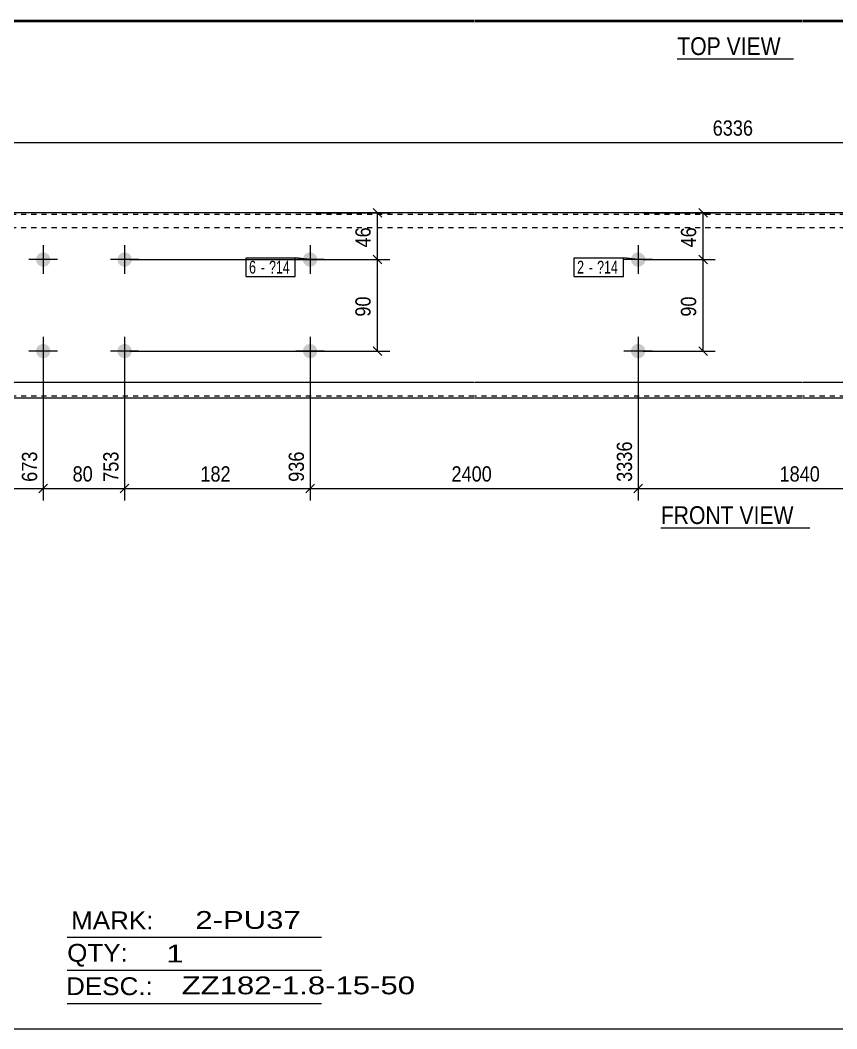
# Model space of a CAD drawing. Header units: millimetres. Extents: x 2 to 579, y 1 to 405.
# Drawn here: x 85.3 to 245.8, y 5 to 203.3 of the extents above; entities that cross this region are included whole.
import ezdxf

# ---------------------------------------------------------------- set-up
doc = ezdxf.new("R2010")
doc.units = ezdxf.units.MM
doc.linetypes.add('XKITLINE00', pattern=[0])
doc.linetypes.add('XKITLINE01', pattern=[4, 1, -1, 1, -1])
for name, color, linetype, lineweight in [('Bolt', 3, 'Continuous', 0), ('BoltMark', 7, 'Continuous', 0), ('Dimensions', 7, 'Continuous', 0), ('DrawingSheet', 5, 'Continuous', 0), ('OtherObjectType', 7, 'Continuous', 0), ('Part', 2, 'Continuous', 0)]:
    doc.layers.add(name, color=color, linetype=linetype, lineweight=lineweight)
doc.styles.add('ARIAL', font='ARIAL.TTF')
doc.styles.add('ARIAL_NARROW', font='ARIALN.TTF')

# ---------------------------------------------------------------- blocks, each defined once
blk = doc.blocks.new('*A1')
at = {"layer": 'Bolt'}
for points in [[(91.19, 156.2), (91.19, 156.17), (91.19, 156.13), (91.19, 156.1), (91.18, 156.06), (91.18, 156.03), (91.17, 156), (91.17, 155.96), (91.16, 155.93), (91.15, 155.9), (91.14, 155.86), (91.13, 155.83), (91.12, 155.8), (91.11, 155.76), (91.1, 155.73), (91.09, 155.7), (91.07, 155.67), (91.06, 155.64), (91.04, 155.61), (91.03, 155.58), (91.01, 155.55), (90.99, 155.52), (90.98, 155.49), (90.96, 155.46), (90.94, 155.43), (90.92, 155.4), (90.9, 155.37), (90.88, 155.35), (90.85, 155.32), (90.83, 155.3), (90.81, 155.27), (90.78, 155.25), (90.76, 155.22), (90.73, 155.2), (90.71, 155.18), (90.68, 155.15), (90.66, 155.13), (90.63, 155.11), (90.6, 155.09), (90.57, 155.07), (90.54, 155.05), (90.51, 155.03), (90.48, 155.02), (90.45, 155), (90.42, 154.99), (90.39, 154.97), (90.36, 154.96), (90.33, 154.94), (90.3, 154.93), (90.27, 154.92), (90.23, 154.91), (90.2, 154.9), (90.17, 154.89), (90.13, 154.88), (90.1, 154.87), (90.07, 154.86), (90.03, 154.86), (90, 154.85), (89.97, 154.85), (89.93, 154.84), (89.9, 154.84), (89.86, 154.84), (89.83, 154.84), (89.79, 154.84), (89.76, 154.84), (89.73, 154.84), (89.69, 154.84), (89.66, 154.84), (89.62, 154.85), (89.59, 154.85), (89.55, 154.86), (89.52, 154.86), (89.49, 154.87), (89.45, 154.88), (89.42, 154.89), (89.39, 154.9), (89.35, 154.91), (89.32, 154.92), (89.29, 154.93), (89.26, 154.94), (89.23, 154.96), (89.2, 154.97), (89.16, 154.99), (89.13, 155), (89.1, 155.02), (89.07, 155.03), (89.04, 155.05), (89.02, 155.07), (88.99, 155.09), (88.96, 155.11), (88.93, 155.13), (88.91, 155.15), (88.88, 155.18), (88.85, 155.2), (88.83, 155.22), (88.8, 155.25), (88.78, 155.27), (88.76, 155.3), (88.73, 155.32), (88.71, 155.35), (88.69, 155.37), (88.67, 155.4), (88.65, 155.43), (88.63, 155.46), (88.61, 155.49), (88.59, 155.52), (88.58, 155.55), (88.56, 155.58), (88.54, 155.61), (88.53, 155.64), (88.51, 155.67), (88.5, 155.7), (88.49, 155.73), (88.48, 155.76), (88.46, 155.8), (88.45, 155.83), (88.44, 155.86), (88.44, 155.9), (88.43, 155.93), (88.42, 155.96), (88.41, 156), (88.41, 156.03), (88.4, 156.06), (88.4, 156.1), (88.4, 156.13), (88.4, 156.17), (88.39, 156.2), (88.39, 156.24), (88.39, 156.27), (88.4, 156.3), (88.4, 156.34), (88.4, 156.37), (88.4, 156.41), (88.41, 156.44), (88.41, 156.48), (88.42, 156.51), (88.43, 156.54), (88.44, 156.58), (88.44, 156.61), (88.45, 156.64), (88.46, 156.67), (88.48, 156.71), (88.49, 156.74), (88.5, 156.77), (88.51, 156.8), (88.53, 156.83), (88.54, 156.87), (88.56, 156.9), (88.58, 156.93), (88.59, 156.96), (88.61, 156.98), (88.63, 157.01), (88.65, 157.04), (88.67, 157.07), (88.69, 157.1), (88.71, 157.12), (88.73, 157.15), (88.76, 157.18), (88.78, 157.2), (88.8, 157.23), (88.83, 157.25), (88.85, 157.27), (88.88, 157.3), (88.91, 157.32), (88.93, 157.34), (88.96, 157.36), (88.99, 157.38), (89.02, 157.4), (89.04, 157.42), (89.07, 157.44), (89.1, 157.45), (89.13, 157.47), (89.16, 157.49), (89.2, 157.5), (89.23, 157.52), (89.26, 157.53), (89.29, 157.54), (89.32, 157.55), (89.35, 157.57), (89.39, 157.58), (89.42, 157.59), (89.45, 157.59), (89.49, 157.6), (89.52, 157.61), (89.55, 157.62), (89.59, 157.62), (89.62, 157.63), (89.66, 157.63), (89.69, 157.63), (89.73, 157.63), (89.76, 157.64), (89.79, 157.64), (89.83, 157.64), (89.86, 157.63), (89.9, 157.63), (89.93, 157.63), (89.97, 157.63), (90, 157.62), (90.03, 157.62), (90.07, 157.61), (90.1, 157.6), (90.13, 157.59), (90.17, 157.59), (90.2, 157.58), (90.23, 157.57), (90.27, 157.55), (90.3, 157.54), (90.33, 157.53), (90.36, 157.52), (90.39, 157.5), (90.42, 157.49), (90.45, 157.47), (90.48, 157.45), (90.51, 157.44), (90.54, 157.42), (90.57, 157.4), (90.6, 157.38), (90.63, 157.36), (90.66, 157.34), (90.68, 157.32), (90.71, 157.3), (90.73, 157.27), (90.76, 157.25), (90.78, 157.23), (90.81, 157.2), (90.83, 157.18), (90.85, 157.15), (90.88, 157.12), (90.9, 157.1), (90.92, 157.07), (90.94, 157.04), (90.96, 157.01), (90.98, 156.98), (90.99, 156.96), (91.01, 156.93), (91.03, 156.9), (91.04, 156.87), (91.06, 156.83), (91.07, 156.8), (91.09, 156.77), (91.1, 156.74), (91.11, 156.71), (91.12, 156.67), (91.13, 156.64), (91.14, 156.61), (91.15, 156.58), (91.16, 156.54), (91.17, 156.51), (91.17, 156.48), (91.18, 156.44), (91.18, 156.41), (91.19, 156.37), (91.19, 156.34), (91.19, 156.3), (91.19, 156.27), (91.19, 156.24)], [(107.19, 156.2), (107.19, 156.17), (107.19, 156.13), (107.19, 156.1), (107.18, 156.06), (107.18, 156.03), (107.17, 156), (107.17, 155.96), (107.16, 155.93), (107.15, 155.9), (107.14, 155.86), (107.13, 155.83), (107.12, 155.8), (107.11, 155.76), (107.1, 155.73), (107.09, 155.7), (107.07, 155.67), (107.06, 155.64), (107.04, 155.61), (107.03, 155.58), (107.01, 155.55), (106.99, 155.52), (106.98, 155.49), (106.96, 155.46), (106.94, 155.43), (106.92, 155.4), (106.9, 155.37), (106.88, 155.35), (106.85, 155.32), (106.83, 155.3), (106.81, 155.27), (106.78, 155.25), (106.76, 155.22), (106.73, 155.2), (106.71, 155.18), (106.68, 155.15), (106.66, 155.13), (106.63, 155.11), (106.6, 155.09), (106.57, 155.07), (106.54, 155.05), (106.51, 155.03), (106.48, 155.02), (106.45, 155), (106.42, 154.99), (106.39, 154.97), (106.36, 154.96), (106.33, 154.94), (106.3, 154.93), (106.27, 154.92), (106.23, 154.91), (106.2, 154.9), (106.17, 154.89), (106.13, 154.88), (106.1, 154.87), (106.07, 154.86), (106.03, 154.86), (106, 154.85), (105.97, 154.85), (105.93, 154.84), (105.9, 154.84), (105.86, 154.84), (105.83, 154.84), (105.79, 154.84), (105.76, 154.84), (105.73, 154.84), (105.69, 154.84), (105.66, 154.84), (105.62, 154.85), (105.59, 154.85), (105.55, 154.86), (105.52, 154.86), (105.49, 154.87), (105.45, 154.88), (105.42, 154.89), (105.39, 154.9), (105.35, 154.91), (105.32, 154.92), (105.29, 154.93), (105.26, 154.94), (105.23, 154.96), (105.2, 154.97), (105.16, 154.99), (105.13, 155), (105.1, 155.02), (105.07, 155.03), (105.04, 155.05), (105.02, 155.07), (104.99, 155.09), (104.96, 155.11), (104.93, 155.13), (104.91, 155.15), (104.88, 155.18), (104.85, 155.2), (104.83, 155.22), (104.8, 155.25), (104.78, 155.27), (104.76, 155.3), (104.73, 155.32), (104.71, 155.35), (104.69, 155.37), (104.67, 155.4), (104.65, 155.43), (104.63, 155.46), (104.61, 155.49), (104.59, 155.52), (104.58, 155.55), (104.56, 155.58), (104.54, 155.61), (104.53, 155.64), (104.51, 155.67), (104.5, 155.7), (104.49, 155.73), (104.48, 155.76), (104.46, 155.8), (104.45, 155.83), (104.44, 155.86), (104.44, 155.9), (104.43, 155.93), (104.42, 155.96), (104.41, 156), (104.41, 156.03), (104.4, 156.06), (104.4, 156.1), (104.4, 156.13), (104.4, 156.17), (104.39, 156.2), (104.39, 156.24), (104.39, 156.27), (104.4, 156.3), (104.4, 156.34), (104.4, 156.37), (104.4, 156.41), (104.41, 156.44), (104.41, 156.48), (104.42, 156.51), (104.43, 156.54), (104.44, 156.58), (104.44, 156.61), (104.45, 156.64), (104.46, 156.67), (104.48, 156.71), (104.49, 156.74), (104.5, 156.77), (104.51, 156.8), (104.53, 156.83), (104.54, 156.87), (104.56, 156.9), (104.58, 156.93), (104.59, 156.96), (104.61, 156.98), (104.63, 157.01), (104.65, 157.04), (104.67, 157.07), (104.69, 157.1), (104.71, 157.12), (104.73, 157.15), (104.76, 157.18), (104.78, 157.2), (104.8, 157.23), (104.83, 157.25), (104.85, 157.27), (104.88, 157.3), (104.91, 157.32), (104.93, 157.34), (104.96, 157.36), (104.99, 157.38), (105.02, 157.4), (105.04, 157.42), (105.07, 157.44), (105.1, 157.45), (105.13, 157.47), (105.16, 157.49), (105.2, 157.5), (105.23, 157.52), (105.26, 157.53), (105.29, 157.54), (105.32, 157.55), (105.35, 157.57), (105.39, 157.58), (105.42, 157.59), (105.45, 157.59), (105.49, 157.6), (105.52, 157.61), (105.55, 157.62), (105.59, 157.62), (105.62, 157.63), (105.66, 157.63), (105.69, 157.63), (105.73, 157.63), (105.76, 157.64), (105.79, 157.64), (105.83, 157.64), (105.86, 157.63), (105.9, 157.63), (105.93, 157.63), (105.97, 157.63), (106, 157.62), (106.03, 157.62), (106.07, 157.61), (106.1, 157.6), (106.13, 157.59), (106.17, 157.59), (106.2, 157.58), (106.23, 157.57), (106.27, 157.55), (106.3, 157.54), (106.33, 157.53), (106.36, 157.52), (106.39, 157.5), (106.42, 157.49), (106.45, 157.47), (106.48, 157.45), (106.51, 157.44), (106.54, 157.42), (106.57, 157.4), (106.6, 157.38), (106.63, 157.36), (106.66, 157.34), (106.68, 157.32), (106.71, 157.3), (106.73, 157.27), (106.76, 157.25), (106.78, 157.23), (106.81, 157.2), (106.83, 157.18), (106.85, 157.15), (106.88, 157.12), (106.9, 157.1), (106.92, 157.07), (106.94, 157.04), (106.96, 157.01), (106.98, 156.98), (106.99, 156.96), (107.01, 156.93), (107.03, 156.9), (107.04, 156.87), (107.06, 156.83), (107.07, 156.8), (107.09, 156.77), (107.1, 156.74), (107.11, 156.71), (107.12, 156.67), (107.13, 156.64), (107.14, 156.61), (107.15, 156.58), (107.16, 156.54), (107.17, 156.51), (107.17, 156.48), (107.18, 156.44), (107.18, 156.41), (107.19, 156.37), (107.19, 156.34), (107.19, 156.3), (107.19, 156.27), (107.19, 156.24)], [(91.19, 138.2), (91.19, 138.17), (91.19, 138.13), (91.19, 138.1), (91.18, 138.06), (91.18, 138.03), (91.17, 138), (91.17, 137.96), (91.16, 137.93), (91.15, 137.9), (91.14, 137.86), (91.13, 137.83), (91.12, 137.8), (91.11, 137.76), (91.1, 137.73), (91.09, 137.7), (91.07, 137.67), (91.06, 137.64), (91.04, 137.61), (91.03, 137.58), (91.01, 137.55), (90.99, 137.52), (90.98, 137.49), (90.96, 137.46), (90.94, 137.43), (90.92, 137.4), (90.9, 137.37), (90.88, 137.35), (90.85, 137.32), (90.83, 137.3), (90.81, 137.27), (90.78, 137.25), (90.76, 137.22), (90.73, 137.2), (90.71, 137.18), (90.68, 137.15), (90.66, 137.13), (90.63, 137.11), (90.6, 137.09), (90.57, 137.07), (90.54, 137.05), (90.51, 137.03), (90.48, 137.02), (90.45, 137), (90.42, 136.99), (90.39, 136.97), (90.36, 136.96), (90.33, 136.94), (90.3, 136.93), (90.27, 136.92), (90.23, 136.91), (90.2, 136.9), (90.17, 136.89), (90.13, 136.88), (90.1, 136.87), (90.07, 136.86), (90.03, 136.86), (90, 136.85), (89.97, 136.85), (89.93, 136.84), (89.9, 136.84), (89.86, 136.84), (89.83, 136.84), (89.79, 136.84), (89.76, 136.84), (89.73, 136.84), (89.69, 136.84), (89.66, 136.84), (89.62, 136.85), (89.59, 136.85), (89.55, 136.86), (89.52, 136.86), (89.49, 136.87), (89.45, 136.88), (89.42, 136.89), (89.39, 136.9), (89.35, 136.91), (89.32, 136.92), (89.29, 136.93), (89.26, 136.94), (89.23, 136.96), (89.2, 136.97), (89.16, 136.99), (89.13, 137), (89.1, 137.02), (89.07, 137.03), (89.04, 137.05), (89.02, 137.07), (88.99, 137.09), (88.96, 137.11), (88.93, 137.13), (88.91, 137.15), (88.88, 137.18), (88.85, 137.2), (88.83, 137.22), (88.8, 137.25), (88.78, 137.27), (88.76, 137.3), (88.73, 137.32), (88.71, 137.35), (88.69, 137.37), (88.67, 137.4), (88.65, 137.43), (88.63, 137.46), (88.61, 137.49), (88.59, 137.52), (88.58, 137.55), (88.56, 137.58), (88.54, 137.61), (88.53, 137.64), (88.51, 137.67), (88.5, 137.7), (88.49, 137.73), (88.48, 137.76), (88.46, 137.8), (88.45, 137.83), (88.44, 137.86), (88.44, 137.9), (88.43, 137.93), (88.42, 137.96), (88.41, 138), (88.41, 138.03), (88.4, 138.06), (88.4, 138.1), (88.4, 138.13), (88.4, 138.17), (88.39, 138.2), (88.39, 138.24), (88.39, 138.27), (88.4, 138.3), (88.4, 138.34), (88.4, 138.37), (88.4, 138.41), (88.41, 138.44), (88.41, 138.48), (88.42, 138.51), (88.43, 138.54), (88.44, 138.58), (88.44, 138.61), (88.45, 138.64), (88.46, 138.67), (88.48, 138.71), (88.49, 138.74), (88.5, 138.77), (88.51, 138.8), (88.53, 138.83), (88.54, 138.87), (88.56, 138.9), (88.58, 138.93), (88.59, 138.96), (88.61, 138.98), (88.63, 139.01), (88.65, 139.04), (88.67, 139.07), (88.69, 139.1), (88.71, 139.12), (88.73, 139.15), (88.76, 139.18), (88.78, 139.2), (88.8, 139.23), (88.83, 139.25), (88.85, 139.27), (88.88, 139.3), (88.91, 139.32), (88.93, 139.34), (88.96, 139.36), (88.99, 139.38), (89.02, 139.4), (89.04, 139.42), (89.07, 139.44), (89.1, 139.45), (89.13, 139.47), (89.16, 139.49), (89.2, 139.5), (89.23, 139.52), (89.26, 139.53), (89.29, 139.54), (89.32, 139.55), (89.35, 139.57), (89.39, 139.58), (89.42, 139.59), (89.45, 139.59), (89.49, 139.6), (89.52, 139.61), (89.55, 139.62), (89.59, 139.62), (89.62, 139.63), (89.66, 139.63), (89.69, 139.63), (89.73, 139.63), (89.76, 139.64), (89.79, 139.64), (89.83, 139.64), (89.86, 139.63), (89.9, 139.63), (89.93, 139.63), (89.97, 139.63), (90, 139.62), (90.03, 139.62), (90.07, 139.61), (90.1, 139.6), (90.13, 139.59), (90.17, 139.59), (90.2, 139.58), (90.23, 139.57), (90.27, 139.55), (90.3, 139.54), (90.33, 139.53), (90.36, 139.52), (90.39, 139.5), (90.42, 139.49), (90.45, 139.47), (90.48, 139.45), (90.51, 139.44), (90.54, 139.42), (90.57, 139.4), (90.6, 139.38), (90.63, 139.36), (90.66, 139.34), (90.68, 139.32), (90.71, 139.3), (90.73, 139.27), (90.76, 139.25), (90.78, 139.23), (90.81, 139.2), (90.83, 139.18), (90.85, 139.15), (90.88, 139.12), (90.9, 139.1), (90.92, 139.07), (90.94, 139.04), (90.96, 139.01), (90.98, 138.98), (90.99, 138.96), (91.01, 138.93), (91.03, 138.9), (91.04, 138.87), (91.06, 138.83), (91.07, 138.8), (91.09, 138.77), (91.1, 138.74), (91.11, 138.71), (91.12, 138.67), (91.13, 138.64), (91.14, 138.61), (91.15, 138.58), (91.16, 138.54), (91.17, 138.51), (91.17, 138.48), (91.18, 138.44), (91.18, 138.41), (91.19, 138.37), (91.19, 138.34), (91.19, 138.3), (91.19, 138.27), (91.19, 138.24)], [(107.19, 138.2), (107.19, 138.17), (107.19, 138.13), (107.19, 138.1), (107.18, 138.06), (107.18, 138.03), (107.17, 138), (107.17, 137.96), (107.16, 137.93), (107.15, 137.9), (107.14, 137.86), (107.13, 137.83), (107.12, 137.8), (107.11, 137.76), (107.1, 137.73), (107.09, 137.7), (107.07, 137.67), (107.06, 137.64), (107.04, 137.61), (107.03, 137.58), (107.01, 137.55), (106.99, 137.52), (106.98, 137.49), (106.96, 137.46), (106.94, 137.43), (106.92, 137.4), (106.9, 137.37), (106.88, 137.35), (106.85, 137.32), (106.83, 137.3), (106.81, 137.27), (106.78, 137.25), (106.76, 137.22), (106.73, 137.2), (106.71, 137.18), (106.68, 137.15), (106.66, 137.13), (106.63, 137.11), (106.6, 137.09), (106.57, 137.07), (106.54, 137.05), (106.51, 137.03), (106.48, 137.02), (106.45, 137), (106.42, 136.99), (106.39, 136.97), (106.36, 136.96), (106.33, 136.94), (106.3, 136.93), (106.27, 136.92), (106.23, 136.91), (106.2, 136.9), (106.17, 136.89), (106.13, 136.88), (106.1, 136.87), (106.07, 136.86), (106.03, 136.86), (106, 136.85), (105.97, 136.85), (105.93, 136.84), (105.9, 136.84), (105.86, 136.84), (105.83, 136.84), (105.79, 136.84), (105.76, 136.84), (105.73, 136.84), (105.69, 136.84), (105.66, 136.84), (105.62, 136.85), (105.59, 136.85), (105.55, 136.86), (105.52, 136.86), (105.49, 136.87), (105.45, 136.88), (105.42, 136.89), (105.39, 136.9), (105.35, 136.91), (105.32, 136.92), (105.29, 136.93), (105.26, 136.94), (105.23, 136.96), (105.2, 136.97), (105.16, 136.99), (105.13, 137), (105.1, 137.02), (105.07, 137.03), (105.04, 137.05), (105.02, 137.07), (104.99, 137.09), (104.96, 137.11), (104.93, 137.13), (104.91, 137.15), (104.88, 137.18), (104.85, 137.2), (104.83, 137.22), (104.8, 137.25), (104.78, 137.27), (104.76, 137.3), (104.73, 137.32), (104.71, 137.35), (104.69, 137.37), (104.67, 137.4), (104.65, 137.43), (104.63, 137.46), (104.61, 137.49), (104.59, 137.52), (104.58, 137.55), (104.56, 137.58), (104.54, 137.61), (104.53, 137.64), (104.51, 137.67), (104.5, 137.7), (104.49, 137.73), (104.48, 137.76), (104.46, 137.8), (104.45, 137.83), (104.44, 137.86), (104.44, 137.9), (104.43, 137.93), (104.42, 137.96), (104.41, 138), (104.41, 138.03), (104.4, 138.06), (104.4, 138.1), (104.4, 138.13), (104.4, 138.17), (104.39, 138.2), (104.39, 138.24), (104.39, 138.27), (104.4, 138.3), (104.4, 138.34), (104.4, 138.37), (104.4, 138.41), (104.41, 138.44), (104.41, 138.48), (104.42, 138.51), (104.43, 138.54), (104.44, 138.58), (104.44, 138.61), (104.45, 138.64), (104.46, 138.67), (104.48, 138.71), (104.49, 138.74), (104.5, 138.77), (104.51, 138.8), (104.53, 138.83), (104.54, 138.87), (104.56, 138.9), (104.58, 138.93), (104.59, 138.96), (104.61, 138.98), (104.63, 139.01), (104.65, 139.04), (104.67, 139.07), (104.69, 139.1), (104.71, 139.12), (104.73, 139.15), (104.76, 139.18), (104.78, 139.2), (104.8, 139.23), (104.83, 139.25), (104.85, 139.27), (104.88, 139.3), (104.91, 139.32), (104.93, 139.34), (104.96, 139.36), (104.99, 139.38), (105.02, 139.4), (105.04, 139.42), (105.07, 139.44), (105.1, 139.45), (105.13, 139.47), (105.16, 139.49), (105.2, 139.5), (105.23, 139.52), (105.26, 139.53), (105.29, 139.54), (105.32, 139.55), (105.35, 139.57), (105.39, 139.58), (105.42, 139.59), (105.45, 139.59), (105.49, 139.6), (105.52, 139.61), (105.55, 139.62), (105.59, 139.62), (105.62, 139.63), (105.66, 139.63), (105.69, 139.63), (105.73, 139.63), (105.76, 139.64), (105.79, 139.64), (105.83, 139.64), (105.86, 139.63), (105.9, 139.63), (105.93, 139.63), (105.97, 139.63), (106, 139.62), (106.03, 139.62), (106.07, 139.61), (106.1, 139.6), (106.13, 139.59), (106.17, 139.59), (106.2, 139.58), (106.23, 139.57), (106.27, 139.55), (106.3, 139.54), (106.33, 139.53), (106.36, 139.52), (106.39, 139.5), (106.42, 139.49), (106.45, 139.47), (106.48, 139.45), (106.51, 139.44), (106.54, 139.42), (106.57, 139.4), (106.6, 139.38), (106.63, 139.36), (106.66, 139.34), (106.68, 139.32), (106.71, 139.3), (106.73, 139.27), (106.76, 139.25), (106.78, 139.23), (106.81, 139.2), (106.83, 139.18), (106.85, 139.15), (106.88, 139.12), (106.9, 139.1), (106.92, 139.07), (106.94, 139.04), (106.96, 139.01), (106.98, 138.98), (106.99, 138.96), (107.01, 138.93), (107.03, 138.9), (107.04, 138.87), (107.06, 138.83), (107.07, 138.8), (107.09, 138.77), (107.1, 138.74), (107.11, 138.71), (107.12, 138.67), (107.13, 138.64), (107.14, 138.61), (107.15, 138.58), (107.16, 138.54), (107.17, 138.51), (107.17, 138.48), (107.18, 138.44), (107.18, 138.41), (107.19, 138.37), (107.19, 138.34), (107.19, 138.3), (107.19, 138.27), (107.19, 138.24)]]:
    blk.add_hatch(color=3, dxfattribs=at).paths.add_polyline_path(points, flags=17)
at = {"layer": 'Bolt', "color": 3, "linetype": 'XKITLINE00', "lineweight": 0}
for p, q in [((89.79, 159.04), (89.79, 153.44)), ((105.79, 159.04), (105.79, 153.44)), ((92.59, 156.24), (86.99, 156.24)), ((108.59, 156.24), (102.99, 156.24)), ((89.79, 141.04), (89.79, 135.44)), ((105.79, 141.04), (105.79, 135.44)), ((92.59, 138.24), (86.99, 138.24)), ((108.59, 138.24), (102.99, 138.24))]:
    blk.add_line(p, q, dxfattribs=at)
blk = doc.blocks.new('*A2')
at = {"layer": 'Bolt'}
for points in [[(143.65, 156.2), (143.65, 156.17), (143.65, 156.13), (143.65, 156.1), (143.64, 156.06), (143.64, 156.03), (143.63, 156), (143.63, 155.96), (143.62, 155.93), (143.61, 155.9), (143.6, 155.86), (143.59, 155.83), (143.58, 155.8), (143.57, 155.76), (143.56, 155.73), (143.55, 155.7), (143.53, 155.67), (143.52, 155.64), (143.5, 155.61), (143.49, 155.58), (143.47, 155.55), (143.45, 155.52), (143.44, 155.49), (143.42, 155.46), (143.4, 155.43), (143.38, 155.4), (143.36, 155.37), (143.34, 155.35), (143.31, 155.32), (143.29, 155.3), (143.27, 155.27), (143.24, 155.25), (143.22, 155.22), (143.19, 155.2), (143.17, 155.18), (143.14, 155.15), (143.12, 155.13), (143.09, 155.11), (143.06, 155.09), (143.03, 155.07), (143, 155.05), (142.97, 155.03), (142.94, 155.02), (142.91, 155), (142.88, 154.99), (142.85, 154.97), (142.82, 154.96), (142.79, 154.94), (142.76, 154.93), (142.73, 154.92), (142.69, 154.91), (142.66, 154.9), (142.63, 154.89), (142.59, 154.88), (142.56, 154.87), (142.53, 154.86), (142.49, 154.86), (142.46, 154.85), (142.43, 154.85), (142.39, 154.84), (142.36, 154.84), (142.32, 154.84), (142.29, 154.84), (142.25, 154.84), (142.22, 154.84), (142.19, 154.84), (142.15, 154.84), (142.12, 154.84), (142.08, 154.85), (142.05, 154.85), (142.01, 154.86), (141.98, 154.86), (141.95, 154.87), (141.91, 154.88), (141.88, 154.89), (141.85, 154.9), (141.81, 154.91), (141.78, 154.92), (141.75, 154.93), (141.72, 154.94), (141.69, 154.96), (141.66, 154.97), (141.62, 154.99), (141.59, 155), (141.56, 155.02), (141.53, 155.03), (141.5, 155.05), (141.48, 155.07), (141.45, 155.09), (141.42, 155.11), (141.39, 155.13), (141.37, 155.15), (141.34, 155.18), (141.31, 155.2), (141.29, 155.22), (141.26, 155.25), (141.24, 155.27), (141.22, 155.3), (141.19, 155.32), (141.17, 155.35), (141.15, 155.37), (141.13, 155.4), (141.11, 155.43), (141.09, 155.46), (141.07, 155.49), (141.05, 155.52), (141.04, 155.55), (141.02, 155.58), (141, 155.61), (140.99, 155.64), (140.97, 155.67), (140.96, 155.7), (140.95, 155.73), (140.94, 155.76), (140.92, 155.8), (140.91, 155.83), (140.9, 155.86), (140.9, 155.9), (140.89, 155.93), (140.88, 155.96), (140.87, 156), (140.87, 156.03), (140.86, 156.06), (140.86, 156.1), (140.86, 156.13), (140.86, 156.17), (140.85, 156.2), (140.85, 156.24), (140.85, 156.27), (140.86, 156.3), (140.86, 156.34), (140.86, 156.37), (140.86, 156.41), (140.87, 156.44), (140.87, 156.48), (140.88, 156.51), (140.89, 156.54), (140.9, 156.58), (140.9, 156.61), (140.91, 156.64), (140.92, 156.67), (140.94, 156.71), (140.95, 156.74), (140.96, 156.77), (140.97, 156.8), (140.99, 156.83), (141, 156.87), (141.02, 156.9), (141.04, 156.93), (141.05, 156.96), (141.07, 156.98), (141.09, 157.01), (141.11, 157.04), (141.13, 157.07), (141.15, 157.1), (141.17, 157.12), (141.19, 157.15), (141.22, 157.18), (141.24, 157.2), (141.26, 157.23), (141.29, 157.25), (141.31, 157.27), (141.34, 157.3), (141.37, 157.32), (141.39, 157.34), (141.42, 157.36), (141.45, 157.38), (141.48, 157.4), (141.5, 157.42), (141.53, 157.44), (141.56, 157.45), (141.59, 157.47), (141.62, 157.49), (141.66, 157.5), (141.69, 157.52), (141.72, 157.53), (141.75, 157.54), (141.78, 157.55), (141.81, 157.57), (141.85, 157.58), (141.88, 157.59), (141.91, 157.59), (141.95, 157.6), (141.98, 157.61), (142.01, 157.62), (142.05, 157.62), (142.08, 157.63), (142.12, 157.63), (142.15, 157.63), (142.19, 157.63), (142.22, 157.64), (142.25, 157.64), (142.29, 157.64), (142.32, 157.63), (142.36, 157.63), (142.39, 157.63), (142.43, 157.63), (142.46, 157.62), (142.49, 157.62), (142.53, 157.61), (142.56, 157.6), (142.59, 157.59), (142.63, 157.59), (142.66, 157.58), (142.69, 157.57), (142.73, 157.55), (142.76, 157.54), (142.79, 157.53), (142.82, 157.52), (142.85, 157.5), (142.88, 157.49), (142.91, 157.47), (142.94, 157.45), (142.97, 157.44), (143, 157.42), (143.03, 157.4), (143.06, 157.38), (143.09, 157.36), (143.12, 157.34), (143.14, 157.32), (143.17, 157.3), (143.19, 157.27), (143.22, 157.25), (143.24, 157.23), (143.27, 157.2), (143.29, 157.18), (143.31, 157.15), (143.34, 157.12), (143.36, 157.1), (143.38, 157.07), (143.4, 157.04), (143.42, 157.01), (143.44, 156.98), (143.45, 156.96), (143.47, 156.93), (143.49, 156.9), (143.5, 156.87), (143.52, 156.83), (143.53, 156.8), (143.55, 156.77), (143.56, 156.74), (143.57, 156.71), (143.58, 156.67), (143.59, 156.64), (143.6, 156.61), (143.61, 156.58), (143.62, 156.54), (143.63, 156.51), (143.63, 156.48), (143.64, 156.44), (143.64, 156.41), (143.65, 156.37), (143.65, 156.34), (143.65, 156.3), (143.65, 156.27), (143.65, 156.24)], [(143.65, 138.2), (143.65, 138.17), (143.65, 138.13), (143.65, 138.1), (143.64, 138.06), (143.64, 138.03), (143.63, 138), (143.63, 137.96), (143.62, 137.93), (143.61, 137.9), (143.6, 137.86), (143.59, 137.83), (143.58, 137.8), (143.57, 137.76), (143.56, 137.73), (143.55, 137.7), (143.53, 137.67), (143.52, 137.64), (143.5, 137.61), (143.49, 137.58), (143.47, 137.55), (143.45, 137.52), (143.44, 137.49), (143.42, 137.46), (143.4, 137.43), (143.38, 137.4), (143.36, 137.37), (143.34, 137.35), (143.31, 137.32), (143.29, 137.3), (143.27, 137.27), (143.24, 137.25), (143.22, 137.22), (143.19, 137.2), (143.17, 137.18), (143.14, 137.15), (143.12, 137.13), (143.09, 137.11), (143.06, 137.09), (143.03, 137.07), (143, 137.05), (142.97, 137.03), (142.94, 137.02), (142.91, 137), (142.88, 136.99), (142.85, 136.97), (142.82, 136.96), (142.79, 136.94), (142.76, 136.93), (142.73, 136.92), (142.69, 136.91), (142.66, 136.9), (142.63, 136.89), (142.59, 136.88), (142.56, 136.87), (142.53, 136.86), (142.49, 136.86), (142.46, 136.85), (142.43, 136.85), (142.39, 136.84), (142.36, 136.84), (142.32, 136.84), (142.29, 136.84), (142.25, 136.84), (142.22, 136.84), (142.19, 136.84), (142.15, 136.84), (142.12, 136.84), (142.08, 136.85), (142.05, 136.85), (142.01, 136.86), (141.98, 136.86), (141.95, 136.87), (141.91, 136.88), (141.88, 136.89), (141.85, 136.9), (141.81, 136.91), (141.78, 136.92), (141.75, 136.93), (141.72, 136.94), (141.69, 136.96), (141.66, 136.97), (141.62, 136.99), (141.59, 137), (141.56, 137.02), (141.53, 137.03), (141.5, 137.05), (141.48, 137.07), (141.45, 137.09), (141.42, 137.11), (141.39, 137.13), (141.37, 137.15), (141.34, 137.18), (141.31, 137.2), (141.29, 137.22), (141.26, 137.25), (141.24, 137.27), (141.22, 137.3), (141.19, 137.32), (141.17, 137.35), (141.15, 137.37), (141.13, 137.4), (141.11, 137.43), (141.09, 137.46), (141.07, 137.49), (141.05, 137.52), (141.04, 137.55), (141.02, 137.58), (141, 137.61), (140.99, 137.64), (140.97, 137.67), (140.96, 137.7), (140.95, 137.73), (140.94, 137.76), (140.92, 137.8), (140.91, 137.83), (140.9, 137.86), (140.9, 137.9), (140.89, 137.93), (140.88, 137.96), (140.87, 138), (140.87, 138.03), (140.86, 138.06), (140.86, 138.1), (140.86, 138.13), (140.86, 138.17), (140.85, 138.2), (140.85, 138.24), (140.85, 138.27), (140.86, 138.3), (140.86, 138.34), (140.86, 138.37), (140.86, 138.41), (140.87, 138.44), (140.87, 138.48), (140.88, 138.51), (140.89, 138.54), (140.9, 138.58), (140.9, 138.61), (140.91, 138.64), (140.92, 138.67), (140.94, 138.71), (140.95, 138.74), (140.96, 138.77), (140.97, 138.8), (140.99, 138.83), (141, 138.87), (141.02, 138.9), (141.04, 138.93), (141.05, 138.96), (141.07, 138.98), (141.09, 139.01), (141.11, 139.04), (141.13, 139.07), (141.15, 139.1), (141.17, 139.12), (141.19, 139.15), (141.22, 139.18), (141.24, 139.2), (141.26, 139.23), (141.29, 139.25), (141.31, 139.27), (141.34, 139.3), (141.37, 139.32), (141.39, 139.34), (141.42, 139.36), (141.45, 139.38), (141.48, 139.4), (141.5, 139.42), (141.53, 139.44), (141.56, 139.45), (141.59, 139.47), (141.62, 139.49), (141.66, 139.5), (141.69, 139.52), (141.72, 139.53), (141.75, 139.54), (141.78, 139.55), (141.81, 139.57), (141.85, 139.58), (141.88, 139.59), (141.91, 139.59), (141.95, 139.6), (141.98, 139.61), (142.01, 139.62), (142.05, 139.62), (142.08, 139.63), (142.12, 139.63), (142.15, 139.63), (142.19, 139.63), (142.22, 139.64), (142.25, 139.64), (142.29, 139.64), (142.32, 139.63), (142.36, 139.63), (142.39, 139.63), (142.43, 139.63), (142.46, 139.62), (142.49, 139.62), (142.53, 139.61), (142.56, 139.6), (142.59, 139.59), (142.63, 139.59), (142.66, 139.58), (142.69, 139.57), (142.73, 139.55), (142.76, 139.54), (142.79, 139.53), (142.82, 139.52), (142.85, 139.5), (142.88, 139.49), (142.91, 139.47), (142.94, 139.45), (142.97, 139.44), (143, 139.42), (143.03, 139.4), (143.06, 139.38), (143.09, 139.36), (143.12, 139.34), (143.14, 139.32), (143.17, 139.3), (143.19, 139.27), (143.22, 139.25), (143.24, 139.23), (143.27, 139.2), (143.29, 139.18), (143.31, 139.15), (143.34, 139.12), (143.36, 139.1), (143.38, 139.07), (143.4, 139.04), (143.42, 139.01), (143.44, 138.98), (143.45, 138.96), (143.47, 138.93), (143.49, 138.9), (143.5, 138.87), (143.52, 138.83), (143.53, 138.8), (143.55, 138.77), (143.56, 138.74), (143.57, 138.71), (143.58, 138.67), (143.59, 138.64), (143.6, 138.61), (143.61, 138.58), (143.62, 138.54), (143.63, 138.51), (143.63, 138.48), (143.64, 138.44), (143.64, 138.41), (143.65, 138.37), (143.65, 138.34), (143.65, 138.3), (143.65, 138.27), (143.65, 138.24)]]:
    blk.add_hatch(color=3, dxfattribs=at).paths.add_polyline_path(points, flags=17)
at = {"layer": 'Bolt', "color": 3, "linetype": 'XKITLINE00', "lineweight": 0}
for p, q in [((142.25, 159.04), (142.25, 153.44)), ((145.05, 156.24), (139.45, 156.24)), ((142.25, 141.04), (142.25, 135.44)), ((145.05, 138.24), (139.45, 138.24))]:
    blk.add_line(p, q, dxfattribs=at)
blk = doc.blocks.new('*A3')
at = {"layer": 'Bolt'}
for points in [[(208.14, 156.2), (208.14, 156.17), (208.14, 156.13), (208.13, 156.1), (208.13, 156.06), (208.13, 156.03), (208.12, 156), (208.11, 155.96), (208.11, 155.93), (208.1, 155.9), (208.09, 155.86), (208.08, 155.83), (208.07, 155.8), (208.06, 155.76), (208.05, 155.73), (208.04, 155.7), (208.02, 155.67), (208.01, 155.64), (207.99, 155.61), (207.98, 155.58), (207.96, 155.55), (207.94, 155.52), (207.92, 155.49), (207.91, 155.46), (207.89, 155.43), (207.87, 155.4), (207.85, 155.37), (207.82, 155.35), (207.8, 155.32), (207.78, 155.3), (207.76, 155.27), (207.73, 155.25), (207.71, 155.22), (207.68, 155.2), (207.66, 155.18), (207.63, 155.15), (207.6, 155.13), (207.58, 155.11), (207.55, 155.09), (207.52, 155.07), (207.49, 155.05), (207.46, 155.03), (207.43, 155.02), (207.4, 155), (207.37, 154.99), (207.34, 154.97), (207.31, 154.96), (207.28, 154.94), (207.25, 154.93), (207.21, 154.92), (207.18, 154.91), (207.15, 154.9), (207.11, 154.89), (207.08, 154.88), (207.05, 154.87), (207.01, 154.86), (206.98, 154.86), (206.95, 154.85), (206.91, 154.85), (206.88, 154.84), (206.84, 154.84), (206.81, 154.84), (206.78, 154.84), (206.74, 154.84), (206.71, 154.84), (206.67, 154.84), (206.64, 154.84), (206.6, 154.84), (206.57, 154.85), (206.54, 154.85), (206.5, 154.86), (206.47, 154.86), (206.43, 154.87), (206.4, 154.88), (206.37, 154.89), (206.34, 154.9), (206.3, 154.91), (206.27, 154.92), (206.24, 154.93), (206.21, 154.94), (206.17, 154.96), (206.14, 154.97), (206.11, 154.99), (206.08, 155), (206.05, 155.02), (206.02, 155.03), (205.99, 155.05), (205.96, 155.07), (205.94, 155.09), (205.91, 155.11), (205.88, 155.13), (205.85, 155.15), (205.83, 155.18), (205.8, 155.2), (205.78, 155.22), (205.75, 155.25), (205.73, 155.27), (205.7, 155.3), (205.68, 155.32), (205.66, 155.35), (205.64, 155.37), (205.62, 155.4), (205.6, 155.43), (205.58, 155.46), (205.56, 155.49), (205.54, 155.52), (205.52, 155.55), (205.51, 155.58), (205.49, 155.61), (205.48, 155.64), (205.46, 155.67), (205.45, 155.7), (205.44, 155.73), (205.42, 155.76), (205.41, 155.8), (205.4, 155.83), (205.39, 155.86), (205.38, 155.9), (205.38, 155.93), (205.37, 155.96), (205.36, 156), (205.36, 156.03), (205.35, 156.06), (205.35, 156.1), (205.35, 156.13), (205.34, 156.17), (205.34, 156.2), (205.34, 156.24), (205.34, 156.27), (205.34, 156.3), (205.35, 156.34), (205.35, 156.37), (205.35, 156.41), (205.36, 156.44), (205.36, 156.48), (205.37, 156.51), (205.38, 156.54), (205.38, 156.58), (205.39, 156.61), (205.4, 156.64), (205.41, 156.67), (205.42, 156.71), (205.44, 156.74), (205.45, 156.77), (205.46, 156.8), (205.48, 156.83), (205.49, 156.87), (205.51, 156.9), (205.52, 156.93), (205.54, 156.96), (205.56, 156.98), (205.58, 157.01), (205.6, 157.04), (205.62, 157.07), (205.64, 157.1), (205.66, 157.12), (205.68, 157.15), (205.7, 157.18), (205.73, 157.2), (205.75, 157.23), (205.78, 157.25), (205.8, 157.27), (205.83, 157.3), (205.85, 157.32), (205.88, 157.34), (205.91, 157.36), (205.94, 157.38), (205.96, 157.4), (205.99, 157.42), (206.02, 157.44), (206.05, 157.45), (206.08, 157.47), (206.11, 157.49), (206.14, 157.5), (206.17, 157.52), (206.21, 157.53), (206.24, 157.54), (206.27, 157.55), (206.3, 157.57), (206.34, 157.58), (206.37, 157.59), (206.4, 157.59), (206.43, 157.6), (206.47, 157.61), (206.5, 157.62), (206.54, 157.62), (206.57, 157.63), (206.6, 157.63), (206.64, 157.63), (206.67, 157.63), (206.71, 157.64), (206.74, 157.64), (206.78, 157.64), (206.81, 157.63), (206.84, 157.63), (206.88, 157.63), (206.91, 157.63), (206.95, 157.62), (206.98, 157.62), (207.01, 157.61), (207.05, 157.6), (207.08, 157.59), (207.11, 157.59), (207.15, 157.58), (207.18, 157.57), (207.21, 157.55), (207.25, 157.54), (207.28, 157.53), (207.31, 157.52), (207.34, 157.5), (207.37, 157.49), (207.4, 157.47), (207.43, 157.45), (207.46, 157.44), (207.49, 157.42), (207.52, 157.4), (207.55, 157.38), (207.58, 157.36), (207.6, 157.34), (207.63, 157.32), (207.66, 157.3), (207.68, 157.27), (207.71, 157.25), (207.73, 157.23), (207.76, 157.2), (207.78, 157.18), (207.8, 157.15), (207.82, 157.12), (207.85, 157.1), (207.87, 157.07), (207.89, 157.04), (207.91, 157.01), (207.92, 156.98), (207.94, 156.96), (207.96, 156.93), (207.98, 156.9), (207.99, 156.87), (208.01, 156.83), (208.02, 156.8), (208.04, 156.77), (208.05, 156.74), (208.06, 156.71), (208.07, 156.67), (208.08, 156.64), (208.09, 156.61), (208.1, 156.58), (208.11, 156.54), (208.11, 156.51), (208.12, 156.48), (208.13, 156.44), (208.13, 156.41), (208.13, 156.37), (208.14, 156.34), (208.14, 156.3), (208.14, 156.27), (208.14, 156.24)], [(208.14, 138.2), (208.14, 138.17), (208.14, 138.13), (208.13, 138.1), (208.13, 138.06), (208.13, 138.03), (208.12, 138), (208.11, 137.96), (208.11, 137.93), (208.1, 137.9), (208.09, 137.86), (208.08, 137.83), (208.07, 137.8), (208.06, 137.76), (208.05, 137.73), (208.04, 137.7), (208.02, 137.67), (208.01, 137.64), (207.99, 137.61), (207.98, 137.58), (207.96, 137.55), (207.94, 137.52), (207.92, 137.49), (207.91, 137.46), (207.89, 137.43), (207.87, 137.4), (207.85, 137.37), (207.82, 137.35), (207.8, 137.32), (207.78, 137.3), (207.76, 137.27), (207.73, 137.25), (207.71, 137.22), (207.68, 137.2), (207.66, 137.18), (207.63, 137.15), (207.6, 137.13), (207.58, 137.11), (207.55, 137.09), (207.52, 137.07), (207.49, 137.05), (207.46, 137.03), (207.43, 137.02), (207.4, 137), (207.37, 136.99), (207.34, 136.97), (207.31, 136.96), (207.28, 136.94), (207.25, 136.93), (207.21, 136.92), (207.18, 136.91), (207.15, 136.9), (207.11, 136.89), (207.08, 136.88), (207.05, 136.87), (207.01, 136.86), (206.98, 136.86), (206.95, 136.85), (206.91, 136.85), (206.88, 136.84), (206.84, 136.84), (206.81, 136.84), (206.78, 136.84), (206.74, 136.84), (206.71, 136.84), (206.67, 136.84), (206.64, 136.84), (206.6, 136.84), (206.57, 136.85), (206.54, 136.85), (206.5, 136.86), (206.47, 136.86), (206.43, 136.87), (206.4, 136.88), (206.37, 136.89), (206.34, 136.9), (206.3, 136.91), (206.27, 136.92), (206.24, 136.93), (206.21, 136.94), (206.17, 136.96), (206.14, 136.97), (206.11, 136.99), (206.08, 137), (206.05, 137.02), (206.02, 137.03), (205.99, 137.05), (205.96, 137.07), (205.94, 137.09), (205.91, 137.11), (205.88, 137.13), (205.85, 137.15), (205.83, 137.18), (205.8, 137.2), (205.78, 137.22), (205.75, 137.25), (205.73, 137.27), (205.7, 137.3), (205.68, 137.32), (205.66, 137.35), (205.64, 137.37), (205.62, 137.4), (205.6, 137.43), (205.58, 137.46), (205.56, 137.49), (205.54, 137.52), (205.52, 137.55), (205.51, 137.58), (205.49, 137.61), (205.48, 137.64), (205.46, 137.67), (205.45, 137.7), (205.44, 137.73), (205.42, 137.76), (205.41, 137.8), (205.4, 137.83), (205.39, 137.86), (205.38, 137.9), (205.38, 137.93), (205.37, 137.96), (205.36, 138), (205.36, 138.03), (205.35, 138.06), (205.35, 138.1), (205.35, 138.13), (205.34, 138.17), (205.34, 138.2), (205.34, 138.24), (205.34, 138.27), (205.34, 138.3), (205.35, 138.34), (205.35, 138.37), (205.35, 138.41), (205.36, 138.44), (205.36, 138.48), (205.37, 138.51), (205.38, 138.54), (205.38, 138.58), (205.39, 138.61), (205.4, 138.64), (205.41, 138.67), (205.42, 138.71), (205.44, 138.74), (205.45, 138.77), (205.46, 138.8), (205.48, 138.83), (205.49, 138.87), (205.51, 138.9), (205.52, 138.93), (205.54, 138.96), (205.56, 138.98), (205.58, 139.01), (205.6, 139.04), (205.62, 139.07), (205.64, 139.1), (205.66, 139.12), (205.68, 139.15), (205.7, 139.18), (205.73, 139.2), (205.75, 139.23), (205.78, 139.25), (205.8, 139.27), (205.83, 139.3), (205.85, 139.32), (205.88, 139.34), (205.91, 139.36), (205.94, 139.38), (205.96, 139.4), (205.99, 139.42), (206.02, 139.44), (206.05, 139.45), (206.08, 139.47), (206.11, 139.49), (206.14, 139.5), (206.17, 139.52), (206.21, 139.53), (206.24, 139.54), (206.27, 139.55), (206.3, 139.57), (206.34, 139.58), (206.37, 139.59), (206.4, 139.59), (206.43, 139.6), (206.47, 139.61), (206.5, 139.62), (206.54, 139.62), (206.57, 139.63), (206.6, 139.63), (206.64, 139.63), (206.67, 139.63), (206.71, 139.64), (206.74, 139.64), (206.78, 139.64), (206.81, 139.63), (206.84, 139.63), (206.88, 139.63), (206.91, 139.63), (206.95, 139.62), (206.98, 139.62), (207.01, 139.61), (207.05, 139.6), (207.08, 139.59), (207.11, 139.59), (207.15, 139.58), (207.18, 139.57), (207.21, 139.55), (207.25, 139.54), (207.28, 139.53), (207.31, 139.52), (207.34, 139.5), (207.37, 139.49), (207.4, 139.47), (207.43, 139.45), (207.46, 139.44), (207.49, 139.42), (207.52, 139.4), (207.55, 139.38), (207.58, 139.36), (207.6, 139.34), (207.63, 139.32), (207.66, 139.3), (207.68, 139.27), (207.71, 139.25), (207.73, 139.23), (207.76, 139.2), (207.78, 139.18), (207.8, 139.15), (207.82, 139.12), (207.85, 139.1), (207.87, 139.07), (207.89, 139.04), (207.91, 139.01), (207.92, 138.98), (207.94, 138.96), (207.96, 138.93), (207.98, 138.9), (207.99, 138.87), (208.01, 138.83), (208.02, 138.8), (208.04, 138.77), (208.05, 138.74), (208.06, 138.71), (208.07, 138.67), (208.08, 138.64), (208.09, 138.61), (208.1, 138.58), (208.11, 138.54), (208.11, 138.51), (208.12, 138.48), (208.13, 138.44), (208.13, 138.41), (208.13, 138.37), (208.14, 138.34), (208.14, 138.3), (208.14, 138.27), (208.14, 138.24)]]:
    blk.add_hatch(color=3, dxfattribs=at).paths.add_polyline_path(points, flags=17)
at = {"layer": 'Bolt', "color": 3, "linetype": 'XKITLINE00', "lineweight": 0}
for p, q in [((206.74, 159.04), (206.74, 153.44)), ((209.54, 156.24), (203.94, 156.24)), ((206.74, 141.04), (206.74, 135.44)), ((209.54, 138.24), (203.94, 138.24))]:
    blk.add_line(p, q, dxfattribs=at)
blk = doc.blocks.new('*A6')
at = {"layer": 'Part', "color": 2, "linetype": 'XKITLINE00', "lineweight": 0}
for p, q in [((174.45, 165.44), (57.6, 165.44)), ((238.94, 165.44), (174.55, 165.44)), ((303.42, 165.44), (239.04, 165.44)), ((174.45, 132.04), (57.6, 132.04)), ((238.94, 132.04), (174.55, 132.04)), ((303.42, 132.04), (239.04, 132.04)), ((57.6, 129.04), (174.45, 129.04)), ((174.55, 129.04), (238.94, 129.04)), ((239.04, 129.04), (303.42, 129.04))]:
    blk.add_line(p, q, dxfattribs=at)
at = {"layer": 'Part', "color": 7, "linetype": 'XKITLINE01', "lineweight": 0}
for p, q in [((174.45, 165.08), (57.6, 165.08)), ((238.94, 165.08), (174.55, 165.08)), ((303.42, 165.08), (239.04, 165.08)), ((174.45, 162.44), (57.6, 162.44)), ((238.94, 162.44), (174.55, 162.44)), ((303.42, 162.44), (239.04, 162.44)), ((174.45, 129.4), (57.6, 129.4)), ((238.94, 129.4), (174.55, 129.4)), ((303.42, 129.4), (239.04, 129.4))]:
    blk.add_line(p, q, dxfattribs=at)
blk = doc.blocks.new('*A12')
at = {"layer": 'Part', "color": 2, "linetype": 'XKITLINE00', "lineweight": 0}
for p, q in [((57.6, 203.3), (174.45, 203.3)), ((174.45, 202.94), (57.6, 202.94)), ((174.55, 203.3), (238.94, 203.3)), ((238.94, 202.94), (174.55, 202.94)), ((239.04, 203.3), (303.42, 203.3)), ((303.42, 202.94), (239.04, 202.94))]:
    blk.add_line(p, q, dxfattribs=at)
blk = doc.blocks.new('*A13')
at = {"layer": 'DrawingSheet', "color": 5, "linetype": 'XKITLINE00', "lineweight": 0}
blk.add_line((5, 5), (579, 5), dxfattribs=at)
blk = doc.blocks.new('*A17')
at = {"layer": 'OtherObjectType', "color": 6, "linetype": 'XKITLINE00', "lineweight": 0}
for p, q in [((94.5, 23), (144.5, 23)), ((94.5, 16.5), (144.5, 16.5)), ((94.5, 10), (144.5, 10))]:
    blk.add_line(p, q, dxfattribs=at)
at = {"layer": 'OtherObjectType', "color": 6, "style": 'ARIAL_NARROW'}
for s, width, p in [('MARK:', 1.275, (95.27, 24.58)), ('2-PU37', 1.525501, (119.69, 24.65)), ('QTY:', 1.275, (94.5, 18.19)), ('1', 1.525501, (113.99, 18.05)), ('DESC.:', 1.275, (94.29, 11.63)), ('ZZ182-1.8-15-50', 1.525501, (117, 11.79))]:
    blk.add_text(s, height=3.5, dxfattribs=dict(at, width=width)).set_placement(p)
blk = doc.blocks.new('*A23')
at = {"layer": 'Dimensions', "color": 7, "linetype": 'XKITLINE00', "lineweight": 0}
for p, q in [((218.65, 157.08), (220.35, 155.39)), ((207.74, 156.24), (221.9, 156.24)), ((219.5, 138.24), (219.5, 156.24)), ((218.65, 139.08), (220.35, 137.39)), ((207.74, 138.24), (221.9, 138.24))]:
    blk.add_line(p, q, dxfattribs=at)
at = {"layer": 'Dimensions', "color": 3}
for p in [(219.5, 156.24), (219.5, 138.24)]:
    blk.add_point(p, dxfattribs=at)
at = {"layer": 'Dimensions', "color": 3, "style": 'ARIAL', "width": 0.85}
blk.add_text('90', height=3, rotation=90.0002, dxfattribs=at).set_placement((218.15, 145.01))
blk = doc.blocks.new('*A24')
at = {"layer": 'Dimensions', "color": 7, "linetype": 'XKITLINE00', "lineweight": 0}
for p, q in [((207.74, 165.44), (221.9, 165.44)), ((218.65, 166.28), (220.35, 164.59)), ((219.5, 156.24), (219.5, 165.44)), ((218.65, 157.08), (220.35, 155.39)), ((207.74, 156.24), (221.9, 156.24))]:
    blk.add_line(p, q, dxfattribs=at)
at = {"layer": 'Dimensions', "color": 3}
for p in [(219.5, 165.44), (219.5, 156.24)]:
    blk.add_point(p, dxfattribs=at)
at = {"layer": 'Dimensions', "color": 3, "style": 'ARIAL', "width": 0.85}
blk.add_text('46', height=3, rotation=90.0002, dxfattribs=at).set_placement((218.15, 158.61))
blk = doc.blocks.new('*A25')
at = {"layer": 'Dimensions', "color": 7, "linetype": 'XKITLINE00', "lineweight": 0}
for p, q in [((154.65, 157.08), (156.35, 155.39)), ((106.79, 156.24), (157.9, 156.24)), ((155.5, 138.24), (155.5, 156.24)), ((154.65, 139.08), (156.35, 137.39)), ((106.79, 138.24), (157.9, 138.24))]:
    blk.add_line(p, q, dxfattribs=at)
at = {"layer": 'Dimensions', "color": 3}
for p in [(155.5, 156.24), (155.5, 138.24)]:
    blk.add_point(p, dxfattribs=at)
at = {"layer": 'Dimensions', "color": 3, "style": 'ARIAL', "width": 0.85}
blk.add_text('90', height=3, rotation=90.0002, dxfattribs=at).set_placement((154.15, 145.01))
blk = doc.blocks.new('*A26')
at = {"layer": 'Dimensions', "color": 7, "linetype": 'XKITLINE00', "lineweight": 0}
for p, q in [((143.25, 165.44), (157.9, 165.44)), ((154.65, 166.28), (156.35, 164.59)), ((155.5, 156.24), (155.5, 165.44)), ((154.65, 157.08), (156.35, 155.39)), ((106.79, 156.24), (157.9, 156.24))]:
    blk.add_line(p, q, dxfattribs=at)
at = {"layer": 'Dimensions', "color": 3}
for p in [(155.5, 165.44), (155.5, 156.24)]:
    blk.add_point(p, dxfattribs=at)
at = {"layer": 'Dimensions', "color": 3, "style": 'ARIAL', "width": 0.85}
blk.add_text('46', height=3, rotation=90.0002, dxfattribs=at).set_placement((154.15, 158.61))
blk = doc.blocks.new('*A27')
at = {"layer": 'Dimensions', "color": 7, "linetype": 'XKITLINE00', "lineweight": 0}
blk.add_line((27.5, 179.24), (424.21, 179.24), dxfattribs=at)
at = {"layer": 'Dimensions', "color": 3, "style": 'ARIAL', "width": 0.85}
blk.add_text('6336', height=3, dxfattribs=at).set_placement((221.4, 180.59))
blk = doc.blocks.new('*A28')
at = {"layer": 'Dimensions', "color": 7, "linetype": 'XKITLINE00', "lineweight": 0}
for p, q in [((89.79, 137.24), (89.79, 108.84)), ((27.5, 128.04), (27.5, 108.84)), ((27.5, 128.04), (27.5, 108.84)), ((28.35, 112.08), (26.65, 110.39)), ((30, 111.74), (27.5, 111.24)), ((27.5, 111.24), (89.79, 111.24)), ((30, 110.74), (27.5, 111.24)), ((34.72, 111.24), (27.5, 111.24)), ((90.64, 112.08), (88.95, 110.39))]:
    blk.add_line(p, q, dxfattribs=at)
at = {"layer": 'Dimensions', "color": 3}
for p in [(27.5, 111.24), (89.79, 111.24)]:
    blk.add_point(p, dxfattribs=at)
at = {"layer": 'Dimensions', "color": 7}
blk.add_point((27.5, 111.24), dxfattribs=at)
at = {"layer": 'Dimensions', "color": 3, "style": 'ARIAL', "width": 0.85}
blk.add_text('673', height=3, rotation=90.0002, dxfattribs=at).set_placement((88.59, 112.54))
for s, p in [('RD', (28.94, 112.44)), ('673', (55.31, 112.59))]:
    blk.add_text(s, height=3, dxfattribs=at).set_placement(p)
blk = doc.blocks.new('*A29')
at = {"layer": 'Dimensions', "color": 7, "linetype": 'XKITLINE00', "lineweight": 0}
for p, q in [((89.79, 137.24), (89.79, 108.84)), ((105.79, 137.24), (105.79, 108.84)), ((90.64, 112.08), (88.95, 110.39)), ((89.79, 111.24), (105.79, 111.24)), ((106.64, 112.08), (104.95, 110.39))]:
    blk.add_line(p, q, dxfattribs=at)
at = {"layer": 'Dimensions', "color": 3}
for p in [(89.79, 111.24), (105.79, 111.24)]:
    blk.add_point(p, dxfattribs=at)
at = {"layer": 'Dimensions', "color": 3, "style": 'ARIAL', "width": 0.85}
blk.add_text('753', height=3, rotation=90.0002, dxfattribs=at).set_placement((104.59, 112.54))
blk.add_text('80', height=3, dxfattribs=at).set_placement((95.57, 112.59))
blk = doc.blocks.new('*A30')
at = {"layer": 'Dimensions', "color": 7, "linetype": 'XKITLINE00', "lineweight": 0}
for p, q in [((105.79, 137.24), (105.79, 108.84)), ((142.25, 137.24), (142.25, 108.84)), ((106.64, 112.08), (104.95, 110.39)), ((105.79, 111.24), (142.25, 111.24)), ((143.1, 112.08), (141.41, 110.39))]:
    blk.add_line(p, q, dxfattribs=at)
at = {"layer": 'Dimensions', "color": 3}
for p in [(105.79, 111.24), (142.25, 111.24)]:
    blk.add_point(p, dxfattribs=at)
at = {"layer": 'Dimensions', "color": 3, "style": 'ARIAL', "width": 0.85}
blk.add_text('936', height=3, rotation=90.0002, dxfattribs=at).set_placement((141.05, 112.54))
blk.add_text('182', height=3, dxfattribs=at).set_placement((120.69, 112.59))
blk = doc.blocks.new('*A31')
at = {"layer": 'Dimensions', "color": 7, "linetype": 'XKITLINE00', "lineweight": 0}
for p, q in [((142.25, 137.24), (142.25, 108.84)), ((206.74, 137.24), (206.74, 108.84)), ((143.1, 112.08), (141.41, 110.39)), ((142.25, 111.24), (206.74, 111.24)), ((207.59, 112.08), (205.89, 110.39))]:
    blk.add_line(p, q, dxfattribs=at)
at = {"layer": 'Dimensions', "color": 3}
for p in [(142.25, 111.24), (206.74, 111.24)]:
    blk.add_point(p, dxfattribs=at)
at = {"layer": 'Dimensions', "color": 3, "style": 'ARIAL', "width": 0.85}
blk.add_text('3336', height=3, rotation=90.0002, dxfattribs=at).set_placement((205.54, 112.54))
blk.add_text('2400', height=3, dxfattribs=at).set_placement((170.05, 112.59))
blk = doc.blocks.new('*A32')
at = {"layer": 'Dimensions', "color": 7, "linetype": 'XKITLINE00', "lineweight": 0}
for p, q in [((206.74, 137.24), (206.74, 108.84)), ((271.23, 137.24), (271.23, 108.84)), ((207.59, 112.08), (205.89, 110.39)), ((206.74, 111.24), (271.23, 111.24)), ((272.08, 112.08), (270.38, 110.39))]:
    blk.add_line(p, q, dxfattribs=at)
at = {"layer": 'Dimensions', "color": 3}
for p in [(206.74, 111.24), (271.23, 111.24)]:
    blk.add_point(p, dxfattribs=at)
at = {"layer": 'Dimensions', "color": 3, "style": 'ARIAL', "width": 0.85}
blk.add_text('5176', height=3, rotation=90.0002, dxfattribs=at).set_placement((270.03, 112.54))
blk.add_text('1840', height=3, dxfattribs=at).set_placement((234.54, 112.59))
blk = doc.blocks.new('*A38')
at = {"layer": 'BoltMark', "color": 7, "linetype": 'XKITLINE00', "lineweight": 0}
for p, q in [((194.15, 156.59), (203.84, 156.59)), ((194.15, 152.89), (194.15, 156.59)), ((203.84, 152.89), (203.84, 156.59)), ((206.74, 156.24), (203.84, 156.59)), ((194.15, 152.89), (203.84, 152.89))]:
    blk.add_line(p, q, dxfattribs=at)
at = {"layer": 'BoltMark', "color": 3, "style": 'ARIAL_NARROW', "width": 0.85}
for s, p in [('2', (194.75, 153.49)), ('?14', (198.68, 153.49)), ('-', (197.02, 153.49))]:
    blk.add_text(s, height=2.5, dxfattribs=at).set_placement(p)
blk = doc.blocks.new('*A39')
at = {"layer": 'BoltMark', "color": 7, "linetype": 'XKITLINE00', "lineweight": 0}
for p, q in [((129.66, 156.59), (139.35, 156.59)), ((129.66, 152.89), (129.66, 156.59)), ((139.35, 152.89), (139.35, 156.59)), ((142.25, 156.24), (139.35, 156.59)), ((129.66, 152.89), (139.35, 152.89))]:
    blk.add_line(p, q, dxfattribs=at)
at = {"layer": 'BoltMark', "color": 3, "style": 'ARIAL_NARROW', "width": 0.85}
for s, p in [('6', (130.26, 153.49)), ('?14', (134.19, 153.49)), ('-', (132.53, 153.49))]:
    blk.add_text(s, height=2.5, dxfattribs=at).set_placement(p)
blk = doc.blocks.new('*A41')
at = {"layer": 'OtherObjectType', "color": 7, "linetype": 'XKITLINE00', "lineweight": 0}
blk.add_line((211.2, 103.49), (240.5, 103.49), dxfattribs=at)
at = {"layer": 'OtherObjectType', "color": 7, "style": 'ARIAL', "width": 0.85}
blk.add_text('FRONT VIEW', height=3.5, dxfattribs=at).set_placement((211.2, 104.24))
blk = doc.blocks.new('*A43')
at = {"layer": 'OtherObjectType', "color": 7, "linetype": 'XKITLINE00', "lineweight": 0}
blk.add_line((214.44, 195.69), (237.26, 195.69), dxfattribs=at)
at = {"layer": 'OtherObjectType', "color": 7, "style": 'ARIAL', "width": 0.85}
blk.add_text('TOP VIEW', height=3.5, dxfattribs=at).set_placement((214.44, 196.44))

msp = doc.modelspace()

# ---------------------------------------------------------------- block references
at = {"lineweight": 0}
for name in ['*A13', '*A43', '*A27', '*A26', '*A24', '*A1', '*A2', '*A3', '*A25', '*A23', '*A39', '*A38', '*A28', '*A29', '*A30', '*A31', '*A32', '*A41', '*A17']:
    msp.add_blockref(name, (0, 0), dxfattribs=at)
at = {"layer": 'Part', "lineweight": 0}
for name in ['*A12', '*A6']:
    msp.add_blockref(name, (0, 0), dxfattribs=at)

doc.saveas('drawing.dxf')
